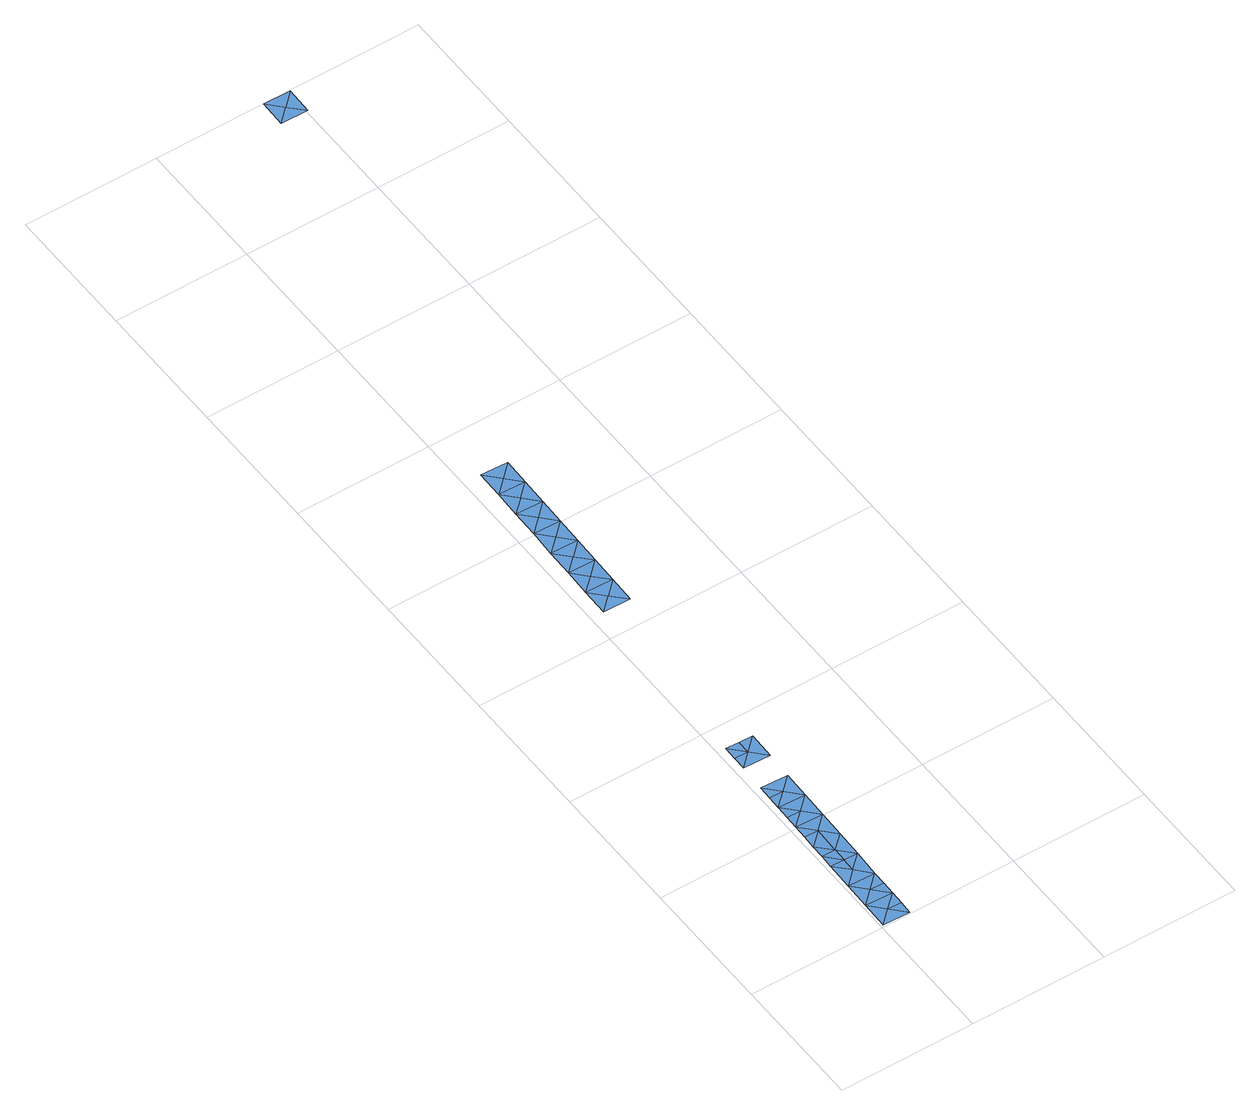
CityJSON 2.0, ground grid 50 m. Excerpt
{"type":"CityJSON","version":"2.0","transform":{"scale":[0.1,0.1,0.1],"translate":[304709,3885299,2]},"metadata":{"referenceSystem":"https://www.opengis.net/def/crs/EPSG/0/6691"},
"CityObjects":{
"waterbody1":{"type":"WaterBody","attributes":{"name":"静岡県第4次地震被害想定（元禄型関東地震）","種類":"3","津波浸水想定.浸水ランクフィールド":"Tsunami_rank.xml","津波浸水想定.浸水ランク":"2","class":"1140"},"geometry":[{"type":"MultiSurface","lod":"1","boundaries":[[[0,1,2]],[[1,3,4]],[[3,5,4]],[[6,7,8]],[[6,9,7]],[[10,7,11]],[[5,12,4]],[[12,13,4]],[[10,8,7]],[[13,1,4]],[[6,0,2]],[[9,6,2]],[[13,9,2]],[[2,1,13]],[[11,7,9]]]}]},
"waterbody2":{"type":"WaterBody","attributes":{"name":"静岡県第4次地震被害想定（元禄型関東地震）","種類":"3","津波浸水想定.浸水ランクフィールド":"Tsunami_rank.xml","津波浸水想定.浸水ランク":"3","class":"1140"},"geometry":[{"type":"MultiSurface","lod":"1","boundaries":[[[14,15,16]],[[17,18,14]],[[17,19,20]],[[21,5,22]],[[23,21,22]],[[3,24,22]],[[22,5,3]],[[19,25,20]],[[16,19,14]],[[17,20,26]],[[27,26,20]],[[25,27,20]],[[24,28,22]],[[19,17,14]],[[24,16,28]],[[28,16,15]],[[18,15,14]],[[5,21,12]],[[15,29,28]],[[29,23,28]],[[28,23,22]]]}]},
"waterbody3":{"type":"WaterBody","attributes":{"name":"静岡県第4次地震被害想定（元禄型関東地震）","種類":"3","津波浸水想定.浸水ランクフィールド":"Tsunami_rank.xml","津波浸水想定.浸水ランク":"1","class":"1140"},"geometry":[{"type":"MultiSurface","lod":"1","boundaries":[[[30,31,32]],[[31,33,32]],[[33,34,32]],[[35,30,32]],[[36,35,32]],[[32,34,36]]]}]},
"waterbody4":{"type":"WaterBody","attributes":{"name":"静岡県第4次地震被害想定（元禄型関東地震）","種類":"3","津波浸水想定.浸水ランクフィールド":"Tsunami_rank.xml","津波浸水想定.浸水ランク":"3","class":"1140"},"geometry":[{"type":"MultiSurface","lod":"1","boundaries":[[[37,38,39]],[[40,39,38]],[[40,38,41]],[[37,41,38]]]}]},
"waterbody5":{"type":"WaterBody","attributes":{"name":"静岡県第4次地震被害想定（元禄型関東地震）","種類":"3","津波浸水想定.浸水ランクフィールド":"Tsunami_rank.xml","津波浸水想定.浸水ランク":"2","class":"1140"},"geometry":[{"type":"MultiSurface","lod":"1","boundaries":[[[42,43,44]],[[39,45,37]],[[39,46,45]],[[46,47,45]],[[47,46,42]],[[46,43,42]],[[37,45,47]],[[42,44,47]]]}]},
"waterbody6":{"type":"WaterBody","attributes":{"name":"静岡県第4次地震被害想定（元禄型関東地震）","種類":"3","津波浸水想定.浸水ランクフィールド":"Tsunami_rank.xml","津波浸水想定.浸水ランク":"3","class":"1140"},"geometry":[{"type":"MultiSurface","lod":"1","boundaries":[[[48,49,50]],[[51,50,49]],[[50,51,52]],[[48,50,52]],[[48,52,53]],[[54,53,52]],[[54,55,53]],[[56,55,54]],[[43,55,56]],[[54,44,56]],[[43,56,44]],[[55,48,53]]]}]},
"waterbody7":{"type":"WaterBody","attributes":{"name":"静岡県第4次地震被害想定（元禄型関東地震）","種類":"3","津波浸水想定.浸水ランクフィールド":"Tsunami_rank.xml","津波浸水想定.浸水ランク":"2","class":"1140"},"geometry":[{"type":"MultiSurface","lod":"1","boundaries":[[[57,58,59]],[[58,51,59]],[[49,57,59]],[[59,51,49]]]}]},
"waterbody8":{"type":"WaterBody","attributes":{"name":"静岡県第4次地震被害想定（元禄型関東地震）","種類":"3","津波浸水想定.浸水ランクフィールド":"Tsunami_rank.xml","津波浸水想定.浸水ランク":"1","class":"1140"},"geometry":[{"type":"MultiSurface","lod":"1","boundaries":[[[60,61,62]],[[62,61,63]],[[61,64,63]],[[61,60,64]]]}]}
},
"vertices":[
[113,154,1],[114,204,1],[63,156,1],[117,304,1],[66,256,1],[67,306,1],[112,104,1],[61,56,1],[111,54,1],[12,107,1],[109,4,1],[9,7,1],[17,307,1],[14,207,1],
[73,555,1],[22,507,1],[122,504,1],[24,607,1],[23,557,1],[124,604,1],[76,655,1],[18,357,1],[68,356,1],[19,407,1],[119,404,1],[127,704,1],[26,657,1],[27,707,2],[71,455,1],[21,457,1],
[30,807,2],[129,804,2],[81,855,2],[132,904,2],[82,905,2],[31,857,2],[32,907,2],
[52,1707,1],[101,1655,1],[152,1704,1],[150,1604,1],[50,1607,1],
[106,1855,1],[157,1904,1],[57,1907,1],[103,1755,1],[155,1804,1],[55,1807,1],
[162,2104,1],[165,2204,1],[113,2155,1],[65,2207,1],[62,2107,1],[111,2055,1],[60,2007,1],[160,2004,1],[108,1955,1],
[167,2304,1],[67,2307,1],[116,2255,1],
[507,3896,1],[458,3947,1],[407,3899,1],[410,3999,1],[510,3996,1]
]}
